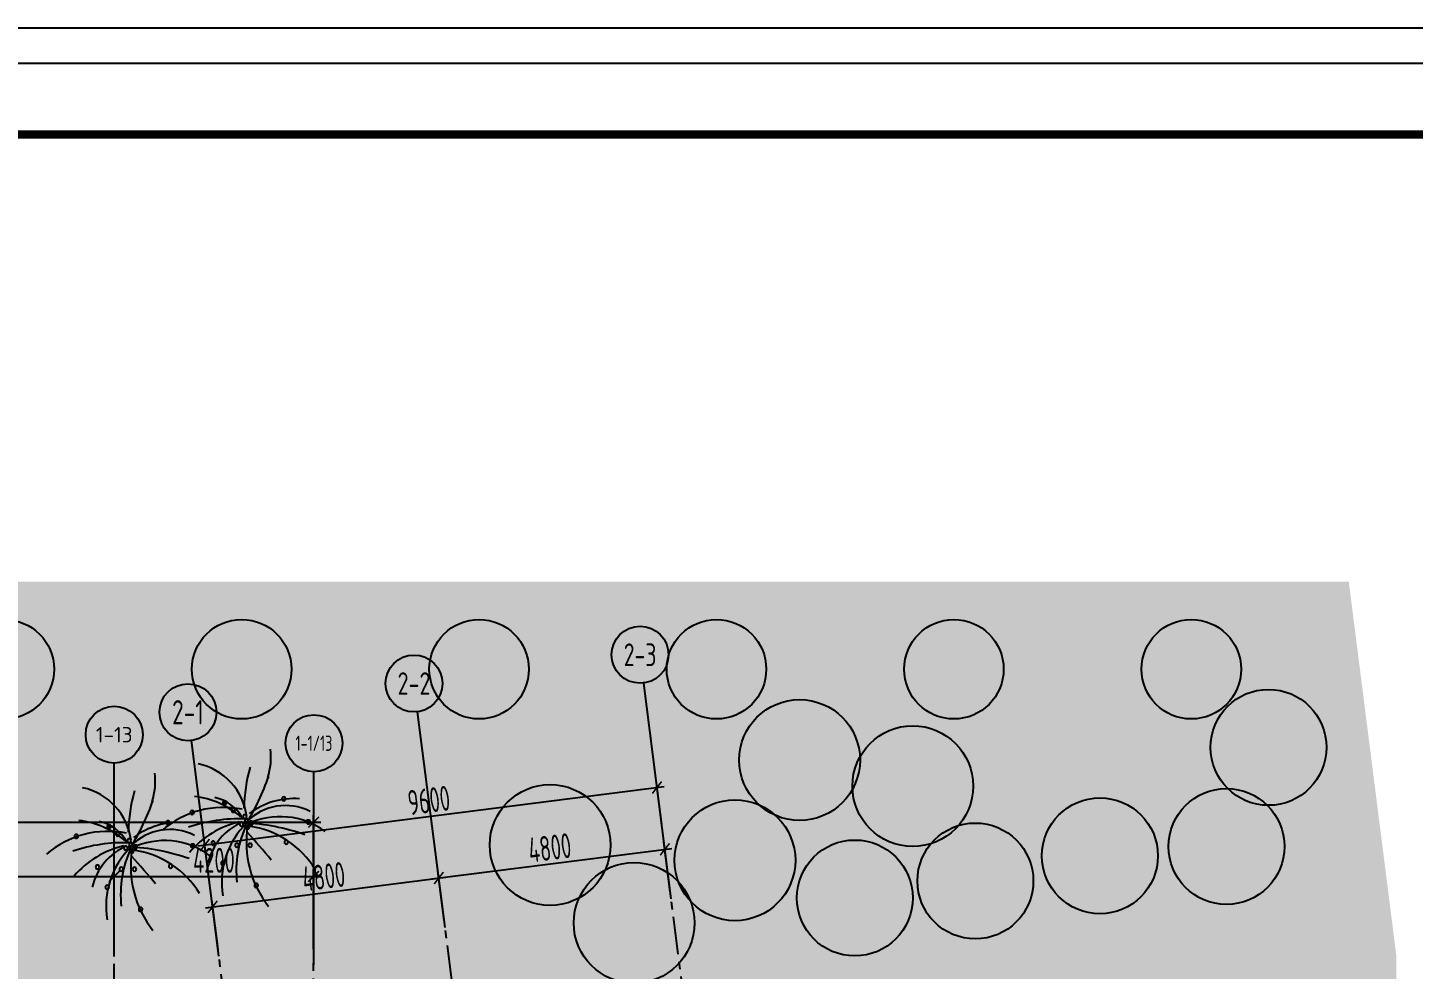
# Model space of a CAD drawing. Header units: millimetres. Extents: x -1048436 to -185795, y -983427 to 400387.
# Drawn here: x -700435 to -671253, y -423092 to -403260 of the extents above; entities that cross this region are included whole.
import ezdxf
from ezdxf.enums import TextEntityAlignment as Align

# ---------------------------------------------------------------- set-up
doc = ezdxf.new("R2010")
doc.units = ezdxf.units.MM
doc.header["$LTSCALE"] = 500
doc.linetypes.add('一层轴网$0$CENTER', pattern=[50.8, 31.75, -6.35, 6.35, -6.35])
for name, color, linetype in [('AXIS_TEXT', 7, 'Continuous'), ('A绿-1', 94, 'Continuous'), ('C-SHET-TTLB', 11, 'Continuous'), ('一层轴网$0$建-文字', 4, 'Continuous'), ('一层轴网$0$建-符号', 150, 'Continuous'), ('一层轴网$0$建-轴线', 1, '一层轴网$0$CENTER'), ('景-平面-绿化填充', 56, 'Continuous'), ('景-软景-乔木', 85, 'Continuous')]:
    doc.layers.add(name, color=color, linetype=linetype)
doc.styles.add('COMPLEX', font='COMPLEX')
doc.styles.add('ECADI', font='hzs.shx', dxfattribs={"width": 0.7, "bigfont": 'hztxt.shx'})
doc.styles.add('一层轴网$0$XD2008', font='xd-hzs.shx', dxfattribs={"width": 0.7, "bigfont": 'xd-hztxt.shx'})
doc.styles.add('一层轴网$0$XD2008_T3', font='xd-hzs.shx', dxfattribs={"width": 0.7, "bigfont": 'xd-hztxt.shx'})
doc.dimstyles.new('一层轴网$0$XD100&&150', dxfattribs={"dimtxt": 525, "dimasz": 225, "dimexe": 150, "dimexo": 150, "dimgap": 75, "dimtad": 1, "dimdec": 0, "dimdsep": 46, "dimtxsty": '一层轴网$0$XD2008_T3', "dimblk": '一层轴网$0$_ARCHTICK', "dimcen": 2.5, "dimdle": 150, "dimclrt": 7, "dimaunit": 1, "dimadec": 0, "dimazin": 0, "dimtfac": 1, "dimtdec": 0, "dimtix": 1, "dimtmove": 0, "dimatfit": 3, "dimfxl": 1, "dimtolj": 1, "dimtzin": 0, "dimarcsym": 0})

# ---------------------------------------------------------------- blocks, each defined once
blk = doc.blocks.new('秋枫')
at = {"layer": 'A绿-1', "color": 0}
blk.add_circle((-7, -12), 1048, dxfattribs=at)
blk = doc.blocks.new('宫粉紫荆')
at = {"layer": 'A绿-1', "color": 0}
blk.add_circle((3, 11), 1060, dxfattribs=at)
blk = doc.blocks.new('阴香')
at = {"layer": 'A绿-1', "color": 0}
blk.add_circle((-40, 4), 1017, dxfattribs=at)
blk = doc.blocks.new('串钱柳')
at = {"layer": 'A绿-1'}
h = blk.add_hatch(color=0, dxfattribs=at)
edge = h.paths.add_edge_path()
edge.add_arc((-746, 114), 27, 180, 360)
edge.add_arc((-746, 114), 27, 0, 180)
edge = h.paths.add_edge_path()
edge.add_arc((-449, -316), 27, 180, 360)
edge.add_arc((-449, -316), 27, 0, 180)
edge = h.paths.add_edge_path()
edge.add_arc((-313, -598), 27, 180, 360)
edge.add_arc((-313, -598), 27, 0, 180)
edge = h.paths.add_edge_path()
edge.add_arc((-115, -346), 27, 180, 360)
edge.add_arc((-115, -346), 27, 0, 180)
edge = h.paths.add_edge_path()
edge.add_arc((70, -346), 27, 180, 360)
edge.add_arc((70, -346), 27, 0, 180)
edge = h.paths.add_edge_path()
edge.add_arc((157, -910), 27, 180, 360)
edge.add_arc((157, -910), 27, 0, 180)
edge = h.paths.add_edge_path()
edge.add_arc((578, -302), 27, 180, 360)
edge.add_arc((578, -302), 27, 0, 180)
edge = h.paths.add_edge_path()
edge.add_arc((887, -19), 27, 180, 360)
edge.add_arc((887, -19), 27, 0, 180)
edge = h.paths.add_edge_path()
edge.add_arc((541, 307), 27, 180, 360)
edge.add_arc((541, 307), 27, 0, 180)
edge = h.paths.add_edge_path()
edge.add_arc((-53, -49), 27, 180, 360)
edge.add_arc((-53, -49), 27, 0, 180)
edge = h.paths.add_edge_path()
edge.add_arc((83, -34), 27, 180, 360)
edge.add_arc((83, -34), 27, 0, 180)
edge = h.paths.add_edge_path()
edge.add_arc((33, -94), 27, 180, 360)
edge.add_arc((33, -94), 27, 0, 180)
edge = h.paths.add_edge_path()
edge.add_arc((-4, 55), 27, 180, 360)
edge.add_arc((-4, 55), 27, 0, 180)
edge = h.paths.add_edge_path()
edge.add_arc((21, -5), 27, 180, 360)
edge.add_arc((21, -5), 27, 0, 180)
edge = h.paths.add_edge_path()
edge.add_arc((-165, 144), 27, 180, 360)
edge.add_arc((-165, 144), 27, 0, 180)
edge = h.paths.add_edge_path()
edge.add_arc((-288, 248), 27, 180, 360)
h.paths.add_polyline_path([(30, -34), (32, -34), (32, -33), (30, -33)], flags=9)
h = blk.add_hatch(color=0, dxfattribs=at)
edge = h.paths.add_edge_path()
edge.add_arc((-288, 248), 27, 180, 360)
edge.add_arc((-288, 248), 27, 0, 180)
at = {"layer": 'A绿-1', "color": 0}
for centre, radius, start, end in [((-625, 893), 987, 342.9456, 6.4814), ((-839, -51), 867, 6.9904, 78.0284), ((2188, 139), 2205, 163.8561, 179.1105), ((-3104, 1844), 3647, 328.9873, 340.361), ((-834, -821), 1165, 48.7581, 83.8624), ((-538, -234), 568, 28.8901, 78.4579), ((-288, 248), 27, 0, 180), ((-288, 248), 27, 180, 0), ((567, -548), 760, 62.9909, 135.9102), ((688, -738), 1048, 85.8741, 126.9558), ((541, 307), 27, 0, 180), ((541, 307), 27, 180, 0), ((-302, -1133), 1318, 78.5516, 130.9815), ((-70, -2235), 2261, 88.3286, 108.729), ((-746, 114), 27, 0, 180), ((-746, 114), 27, 180, 0), ((-165, 144), 27, 0, 180), ((-165, 144), 27, 180, 0), ((-4, 55), 27, 0, 180), ((-4, 55), 27, 180, 0), ((21, -5), 27, 0, 180), ((492, -999), 1055, 53.3231, 115.7633), ((887, -19), 27, 0, 180), ((218, -1296), 1311, 103.0452, 139.7766), ((309, -801), 857, 114.0956, 166.2953), ((840, -868), 1169, 134.4861, 189.3762), ((1431, -704), 1555, 155.0888, 185.9637), ((-53, -49), 27, 0, 180), ((-53, -49), 27, 180, 0), ((-126, -2922), 2890, 70.5249, 87.8244), ((21, -5), 27, 180, 0), ((33, -94), 27, 0, 180), ((33, -94), 27, 180, 0), ((1480, -302), 1463, 171.2496, 218.2333), ((-5888, -5628), 8055, 39.0488, 42.6799), ((83, -34), 27, 0, 180), ((83, -34), 27, 180, 0), ((-119, -1360), 1293, 31.315, 82.1378), ((887, -19), 27, 180, 0), ((-449, -316), 27, 0, 180), ((-449, -316), 27, 180, 0), ((-115, -346), 27, 0, 180), ((-115, -346), 27, 180, 0), ((70, -346), 27, 0, 180), ((70, -346), 27, 180, 0), ((578, -302), 27, 0, 180), ((578, -302), 27, 180, 0), ((-313, -598), 27, 0, 180), ((-313, -598), 27, 180, 0), ((157, -910), 27, 0, 180), ((157, -910), 27, 180, 0)]:
    blk.add_arc(centre, radius, start, end, dxfattribs=at)
at = {"layer": 'A绿-1', "color": 0, "width": 0.8, "flags": 9}
for tag in ['YSIZE', 'XSIZE']:
    blk.add_attdef(tag, (30, -34), '', height=0.9, dxfattribs=at)
blk = doc.blocks.new('fdhgh')
at = {"layer": '景-平面-绿化填充'}
h = blk.add_hatch(dxfattribs=at)
h.set_pattern_fill('GRASS', color=256, scale=500, style=0)
h.set_pattern_definition([(90, (-26937.1, -803185.1), (-997.7955, 997.7955), [264.5807, -1731.0102]), (45, (-26937.1, -803185.1), (-997.7962, 997.7962), [264.5807, -1146.5161]), (135, (-26937.1, -803185.1), (-997.7962, -997.7962), [264.5807, -1146.5161])])
edge = h.paths.add_edge_path()
edge.add_line((-1391918, -533384), (-1391918, -500074))
edge.add_line((-1391918, -500074), (-1392920, -492192))
edge.add_line((-1392920, -492192), (-1460021, -492192))
edge.add_line((-1460021, -492192), (-1460021, -494283))
edge.add_arc((-1458021, -494283), 2000, 180, 270)
edge.add_line((-1458021, -496283), (-1434821, -496283))
edge.add_line((-1434821, -496283), (-1434821, -501283))
edge.add_line((-1434821, -501283), (-1452821, -501283))
edge.add_line((-1452821, -501283), (-1452821, -499283))
edge.add_line((-1452821, -499283), (-1458021, -499283))
edge.add_arc((-1458021, -501283), 2000, 90, 180)
edge.add_line((-1460021, -501283), (-1460021, -502283))
edge.add_line((-1460021, -502283), (-1406458, -502283))
edge.add_line((-1406458, -502283), (-1405476, -509988))
edge.add_line((-1405476, -509988), (-1405271, -509962))
edge.add_arc((-1405406, -508971), 1000, 277.7235, 360)
edge.add_line((-1404406, -508971), (-1404666, -506861))
edge.add_line((-1404666, -506861), (-1395440, -505688))
edge.add_line((-1395440, -505688), (-1393762, -518881))
edge.add_line((-1393762, -518881), (-1399615, -519626))
edge.add_arc((-1399489, -520618), 1000, 97.2475, 187.2475)
edge.add_line((-1400481, -520744), (-1400418, -521240))
edge.add_line((-1400418, -521240), (-1393573, -520369))
edge.add_line((-1393573, -520369), (-1391918, -533384))
edge = h.paths.add_edge_path()
edge.add_line((-1460644, -592730), (-1436235, -592730))
edge.add_line((-1436235, -592730), (-1436235, -590271))
edge.add_line((-1436235, -590271), (-1440973, -590271))
edge.add_line((-1440973, -590271), (-1440973, -582660))
edge.add_line((-1440973, -582660), (-1449771, -582659))
edge.add_line((-1449771, -582659), (-1449771, -583259))
edge.add_line((-1449771, -583259), (-1463873, -583259))
edge.add_line((-1463873, -583259), (-1463873, -584960))
edge.add_line((-1463873, -584960), (-1474580, -584960))
edge.add_line((-1474580, -584960), (-1476321, -583426))
edge.add_line((-1476321, -583426), (-1476321, -574192))
edge.add_line((-1476321, -574192), (-1481371, -574192))
edge.add_line((-1481371, -574192), (-1481371, -577350))
edge.add_arc((-1472371, -577350), 9000, 180, 247.0886)
edge.add_line((-1475875, -585640), (-1464599, -590406))
edge.add_arc((-1467358, -599627), 9626, 45.7713, 73.3481, ccw=False)
at = {"layer": '景-软景-乔木', "rotation": 359.9453817473567}
for p in [(-1421230, -494025), (-1416230, -494025), (-1411230, -494025), (-1406230, -494025), (-1401230, -494025), (-1396230, -494025)]:
    blk.add_blockref('秋枫', p, dxfattribs=at)
for name, p, xscale, yscale, zscale in [('阴香', (-1394562, -495688), 1.2, 1.2, 1.2), ('宫粉紫荆', (-1404490, -495963), 1.2, 1.2, 1.2), ('宫粉紫荆', (-1402107, -496513), 1.2, 1.2, 1.2), ('串钱柳', (-1416164, -497226), 1.5, 1.5, 1.5), ('串钱柳', (-1418600, -497730), 1.5, 1.5, 1.5), ('宫粉紫荆', (-1409744, -497753), 1.2, 1.2, 1.2), ('阴香', (-1395448, -497776), 1.2, 1.2, 1.2), ('宫粉紫荆', (-1405852, -498075), 1.2, 1.2, 1.2), ('阴香', (-1398113, -497973), 1.2, 1.2, 1.2), ('阴香', (-1400737, -498502), 1.2, 1.2, 1.2), ('阴香', (-1403276, -498860), 1.2, 1.2, 1.2), ('宫粉紫荆', (-1407975, -499394), 1.2, 1.2, 1.2)]:
    blk.add_blockref(name, p, dxfattribs=dict(at, xscale=xscale, yscale=yscale, zscale=zscale))
blk = doc.blocks.new('_AXISO')
blk.add_circle((0, 0), 0.5)
at = {"layer": 'AXIS_TEXT', "style": 'COMPLEX', "width": 1.041667}
blk.add_attdef('A', text='', height=0.56, dxfattribs=at).set_placement((-0.25, -0.28), (0.25, -0.28), align=Align.FIT)
blk = doc.blocks.new('一层轴网$0$_ARCHTICK')
at = {"color": 0, "linetype": 'ByBlock', "const_width": 0.15}
blk.add_lwpolyline([(-0.5, -0.5), (0.5, 0.5)], dxfattribs=at)
blk = doc.blocks.new('*D2928')
at = {"layer": 'Defpoints', "color": 0, "transparency": 16777216}
for p in [(54750, 83960), (48600, 82276), (54750, 82276)]:
    blk.add_point(p, dxfattribs=at)
at = {"layer": '一层轴网$0$建-符号', "color": 0, "lineweight": -2, "transparency": 16777216}
for p, q in [((48600, 82426), (48600, 84110)), ((54750, 82426), (54750, 84110)), ((48450, 83960), (54900, 83960))]:
    blk.add_line(p, q, dxfattribs=at)
at = {"layer": '一层轴网$0$建-符号', "color": 0, "lineweight": -2, "transparency": 16777216, "xscale": 225, "yscale": 225, "zscale": 225, "rotation": 180}
blk.add_blockref('一层轴网$0$_ARCHTICK', (48600, 83960), dxfattribs=at)
at = {"layer": '一层轴网$0$建-符号', "color": 0, "lineweight": -2, "transparency": 16777216, "xscale": 225, "yscale": 225, "zscale": 225}
blk.add_blockref('一层轴网$0$_ARCHTICK', (54750, 83960), dxfattribs=at)
at = {"layer": '一层轴网$0$建-符号', "color": 7, "transparency": 16777216, "insert": (51675, 84297), "char_height": 525, "attachment_point": 5, "style": '一层轴网$0$XD2008_T3'}
blk.add_mtext('\\A1;6150', dxfattribs=at)
blk = doc.blocks.new('*D2929')
at = {"layer": 'Defpoints', "color": 0, "transparency": 16777216}
for p in [(58950, 83960), (54750, 82276), (58950, 82276)]:
    blk.add_point(p, dxfattribs=at)
at = {"layer": '一层轴网$0$建-符号', "color": 0, "lineweight": -2, "transparency": 16777216}
for p, q in [((54750, 82426), (54750, 84110)), ((58950, 82426), (58950, 84110)), ((54600, 83960), (59100, 83960))]:
    blk.add_line(p, q, dxfattribs=at)
at = {"layer": '一层轴网$0$建-符号', "color": 0, "lineweight": -2, "transparency": 16777216, "xscale": 225, "yscale": 225, "zscale": 225, "rotation": 180}
blk.add_blockref('一层轴网$0$_ARCHTICK', (54750, 83960), dxfattribs=at)
at = {"layer": '一层轴网$0$建-符号', "color": 0, "lineweight": -2, "transparency": 16777216, "xscale": 225, "yscale": 225, "zscale": 225}
blk.add_blockref('一层轴网$0$_ARCHTICK', (58950, 83960), dxfattribs=at)
at = {"layer": '一层轴网$0$建-符号', "color": 7, "transparency": 16777216, "insert": (56850, 84297), "char_height": 525, "attachment_point": 5, "style": '一层轴网$0$XD2008_T3'}
blk.add_mtext('\\A1;4200', dxfattribs=at)
blk = doc.blocks.new('*D2930')
at = {"layer": 'Defpoints', "color": 0, "transparency": 16777216}
for p in [(58950, 85100), (-150, 84110), (58950, 84110)]:
    blk.add_point(p, dxfattribs=at)
at = {"layer": '一层轴网$0$建-符号', "color": 0, "lineweight": -2, "transparency": 16777216}
for p, q in [((-150, 84260), (-150, 85250)), ((58950, 84260), (58950, 85250)), ((-300, 85100), (59100, 85100))]:
    blk.add_line(p, q, dxfattribs=at)
at = {"layer": '一层轴网$0$建-符号', "color": 0, "lineweight": -2, "transparency": 16777216, "xscale": 225, "yscale": 225, "zscale": 225, "rotation": 180}
blk.add_blockref('一层轴网$0$_ARCHTICK', (-150, 85100), dxfattribs=at)
at = {"layer": '一层轴网$0$建-符号', "color": 0, "lineweight": -2, "transparency": 16777216, "xscale": 225, "yscale": 225, "zscale": 225}
blk.add_blockref('一层轴网$0$_ARCHTICK', (58950, 85100), dxfattribs=at)
at = {"layer": '一层轴网$0$建-符号', "color": 7, "transparency": 16777216, "insert": (29400, 85437.5), "char_height": 525, "attachment_point": 5, "style": '一层轴网$0$XD2008_T3'}
blk.add_mtext('\\A1;59100', dxfattribs=at)
blk = doc.blocks.new('*D2936')
at = {"layer": 'Defpoints', "color": 0, "transparency": 16777216}
for p in [(61585, 83923), (61717, 82882), (56956, 82276)]:
    blk.add_point(p, dxfattribs=at)
at = {"layer": '一层轴网$0$建-符号', "color": 0, "lineweight": -2, "transparency": 16777216}
for p, q in [((61698, 83031), (61566, 84072)), ((56674, 83299), (61734, 83942)), ((56937, 82425), (56804, 83467))]:
    blk.add_line(p, q, dxfattribs=at)
at = {"layer": '一层轴网$0$建-符号', "color": 0, "lineweight": -2, "transparency": 16777216, "xscale": 225, "yscale": 225, "zscale": 225}
for p, rotation in [((61585, 83923), 7.247526239159579), ((56823, 83318), 187.2475262391596)]:
    blk.add_blockref('一层轴网$0$_ARCHTICK', p, dxfattribs=dict(at, rotation=rotation))
at = {"layer": '一层轴网$0$建-符号', "color": 7, "transparency": 16777216, "insert": (59161, 83955), "char_height": 525, "attachment_point": 5, "rotation": 7.2475, "style": '一层轴网$0$XD2008_T3'}
blk.add_mtext('\\A1;4800', dxfattribs=at)
blk = doc.blocks.new('*D2937')
at = {"layer": 'Defpoints', "color": 0, "transparency": 16777216}
for p in [(66347, 84529), (66479, 83488), (61717, 82882)]:
    blk.add_point(p, dxfattribs=at)
at = {"layer": '一层轴网$0$建-符号', "color": 0, "lineweight": -2, "transparency": 16777216}
for p, q in [((66460, 83636), (66328, 84678)), ((61436, 83904), (66495, 84548)), ((61698, 83031), (61566, 84072))]:
    blk.add_line(p, q, dxfattribs=at)
at = {"layer": '一层轴网$0$建-符号', "color": 0, "lineweight": -2, "transparency": 16777216, "xscale": 225, "yscale": 225, "zscale": 225}
for p, rotation in [((66347, 84529), 7.247526239159527), ((61585, 83923), 187.2475262391595)]:
    blk.add_blockref('一层轴网$0$_ARCHTICK', p, dxfattribs=dict(at, rotation=rotation))
at = {"layer": '一层轴网$0$建-符号', "color": 7, "transparency": 16777216, "insert": (63923, 84561), "char_height": 525, "attachment_point": 5, "rotation": 7.2475, "style": '一层轴网$0$XD2008_T3'}
blk.add_mtext('\\A1;4800', dxfattribs=at)
blk = doc.blocks.new('*D2938')
at = {"layer": 'Defpoints', "color": 0, "transparency": 16777216}
for p in [(66181, 85831), (66299, 84901), (56776, 83690)]:
    blk.add_point(p, dxfattribs=at)
at = {"layer": '一层轴网$0$建-符号', "color": 0, "lineweight": -2, "transparency": 16777216}
for p, q in [((56509, 84601), (66330, 85850)), ((66280, 85050), (66162, 85979)), ((56757, 83839), (56639, 84768))]:
    blk.add_line(p, q, dxfattribs=at)
at = {"layer": '一层轴网$0$建-符号', "color": 0, "lineweight": -2, "transparency": 16777216, "xscale": 225, "yscale": 225, "zscale": 225}
for p, rotation in [((66181, 85831), 7.24752623915954), ((56658, 84619), 187.2475262391595)]:
    blk.add_blockref('一层轴网$0$_ARCHTICK', p, dxfattribs=dict(at, rotation=rotation))
at = {"layer": '一层轴网$0$建-符号', "color": 7, "transparency": 16777216, "insert": (61377, 85560), "char_height": 525, "attachment_point": 5, "rotation": 7.2475, "style": '一层轴网$0$XD2008_T3'}
blk.add_mtext('\\A1;9600', dxfattribs=at)
blk = doc.blocks.new('集团图框A0')
at = {"layer": 'C-SHET-TTLB'}
for points in [[(1015.73, -1212.37), (1015.73, -2063.37), (-183.27, -2063.37), (-183.27, -1212.37)], [(1010.73, -1217.37), (1010.73, -2058.37), (-178.27, -2058.37), (-178.27, -1217.37)]]:
    blk.add_lwpolyline(points, close=True, dxfattribs=at)
at = {"layer": 'C-SHET-TTLB', "const_width": 1.2}
blk.add_lwpolyline([(-159.87, -1227.37), (1000.73, -1227.37), (1000.73, -2048.37), (-159.87, -2048.37)], close=True, dxfattribs=at)
at = {"color": 2, "style": 'ECADI', "width": 0.7}
for tag, p in [('序号1', (929.61, -1745.73)), ('记要1', (957.8, -1745.75)), ('日期1', (993.15, -1745.56)), ('序号2', (929.61, -1751.61)), ('记要2', (957.8, -1751.63)), ('日期2', (993.15, -1751.44)), ('序号3', (929.61, -1757.47)), ('记要3', (957.8, -1757.49)), ('日期3', (993.15, -1757.31)), ('序号4', (929.61, -1763.36)), ('记要4', (957.8, -1763.38)), ('日期4', (993.15, -1763.19)), ('合作设计单位', (962.41, -1906.6)), ('审定人', (961.73, -1925.59)), ('审核人', (961.73, -1935.07)), ('设计总负责人', (961.73, -1944.83)), ('专业负责人', (961.73, -1955.56)), ('校对人', (961.73, -1965.81)), ('设计人', (961.73, -1975.68)), ('建设单位上', (964.26, -1983.78)), ('建设单位中', (964.26, -1987.74)), ('建设单位下', (964.26, -1991.58)), ('项目名称上', (964.24, -1996.15)), ('项目名称中', (964.24, -2000.23)), ('项目名称下', (964.24, -2004.18)), ('子项', (963.47, -2010.78)), ('图名上', (964.36, -2017.44)), ('图名中', (964.36, -2021.34)), ('图名下', (964.36, -2025.46)), ('工程编号', (946.99, -2031.42)), ('阶段', (983.81, -2031.45)), ('比例', (945.85, -2038.04)), ('专业', (983.61, -2037.82)), ('日期', (945.99, -2044.58)), ('图别、图号', (985.93, -2044.68))]:
    blk.add_attdef(tag, text='', height=3.5, dxfattribs=at).set_placement(p, align=Align.MIDDLE)
blk = doc.blocks.new('A0')
blk.add_blockref('集团图框A0', (-1070456.26, -656962.74))
blk = doc.blocks.new('一层轴网')
at = {"layer": '一层轴网$0$建-符号'}
for p, q in [((66478.9, 83487.5), (65901, 88031.8)), ((61717.3, 82882), (61139.4, 87426.2)), ((56955.6, 82276.4), (56377.7, 86820.7)), ((54750, 82276.4), (54750, 86342.8)), ((58956.8, 82096.8), (58956.8, 86163.2))]:
    blk.add_line(p, q, dxfattribs=at)
at = {"layer": '一层轴网$0$建-轴线', "ltscale": 0.05}
for p, q in [((74638.3, 19327.2), (66478.9, 83487.5)), ((69876.7, 18721.7), (61717.3, 82882)), ((65115, 18116.1), (56955.6, 82276.4)), ((58950, 55616.6), (58950, 82276.4))]:
    blk.add_line(p, q, dxfattribs=at)
blk.add_lwpolyline([(54750, -2500), (54750, 82276.4)], dxfattribs=at)
at = {"layer": '一层轴网$0$建-符号'}
ref = blk.add_blockref('_AXISO', (65825.3, 88627), dxfattribs=dict(at, xscale=1200, yscale=1200, zscale=1200))
ref.add_attrib('A', '2-3', dxfattribs={"layer": '一层轴网$0$建-文字', "height": 480.12, "style": '一层轴网$0$XD2008', "width": 0.888701}).set_placement((65480.7, 88386.9), (66170, 88386.9), align=Align.FIT)
ref = blk.add_blockref('_AXISO', (61063.7, 88021.4), dxfattribs=dict(at, xscale=1200, yscale=1200, zscale=1200))
ref.add_attrib('A', '2-2', dxfattribs={"layer": '一层轴网$0$建-文字', "height": 476.38, "style": '一层轴网$0$XD2008', "width": 0.899042}).set_placement((60717.8, 87783.2), (61409.6, 87783.2), align=Align.FIT)
ref = blk.add_blockref('_AXISO', (56302, 87415.9), dxfattribs=dict(at, xscale=1200, yscale=1200, zscale=1200))
ref.add_attrib('A', '2-1', dxfattribs={"layer": '一层轴网$0$建-文字', "height": 511.3, "style": '一层轴网$0$XD2008', "width": 0.880251}).set_placement((55968.8, 87160.2), (56635.3, 87160.2), align=Align.FIT)
ref = blk.add_blockref('_AXISO', (54750, 86942.8), dxfattribs=dict(at, xscale=1200, yscale=1200, zscale=1200))
ref.add_attrib('A', '1-13', dxfattribs={"layer": '一层轴网$0$建-文字', "height": 323.08, "style": '一层轴网$0$XD2008', "width": 0.78}).set_placement((54362.3, 86781.2), (55137.7, 86781.2), align=Align.FIT)
ref = blk.add_blockref('_AXISO', (58956.8, 86763.2), dxfattribs=dict(at, xscale=1200, yscale=1200, zscale=1200))
ref.add_attrib('A', '1-1/13', dxfattribs={"layer": '一层轴网$0$建-文字', "height": 322.36, "style": '一层轴网$0$XD2008', "width": 0.521354}).set_placement((58569, 86602), (59344.7, 86602), align=Align.FIT)
for p1, p2, distance, picture, middle in [((56775.9, 83689.8), (66299.2, 84900.9), 937.2, '*D2938', (61376.7, 85559.8)), ((-150, 84110), (58950, 84110), 990, '*D2930', (29400, 85437.5)), ((61717.3, 82882), (66478.9, 83487.5), 1049.7, '*D2937', (63923.1, 84560.9)), ((48600, 82276.4), (54750, 82276.4), 1683.6, '*D2928', (51675, 84297.5)), ((54750, 82276.4), (58950, 82276.4), 1683.6, '*D2929', (56850, 84297.5)), ((56955.6, 82276.4), (61717.3, 82882), 1049.7, '*D2936', (59161.5, 83955.4))]:
    dim = blk.add_aligned_dim(p1=p1, p2=p2, distance=distance, dimstyle='一层轴网$0$XD100&&150', dxfattribs=at)
    dim.commit()
    dim.dimension.update_dxf_attribs({"geometry": picture, "text_midpoint": middle})

msp = doc.modelspace()

# ---------------------------------------------------------------- block references
at = {"xscale": 150, "yscale": 150, "zscale": 150}
msp.add_blockref('A0', (159799713.8, 98323006.5), dxfattribs=at)
for name, p in [('fdhgh', (720308.8, 77265.7)), ('一层轴网', (-753362.7, -505094))]:
    msp.add_blockref(name, p)

doc.saveas('drawing.dxf')
